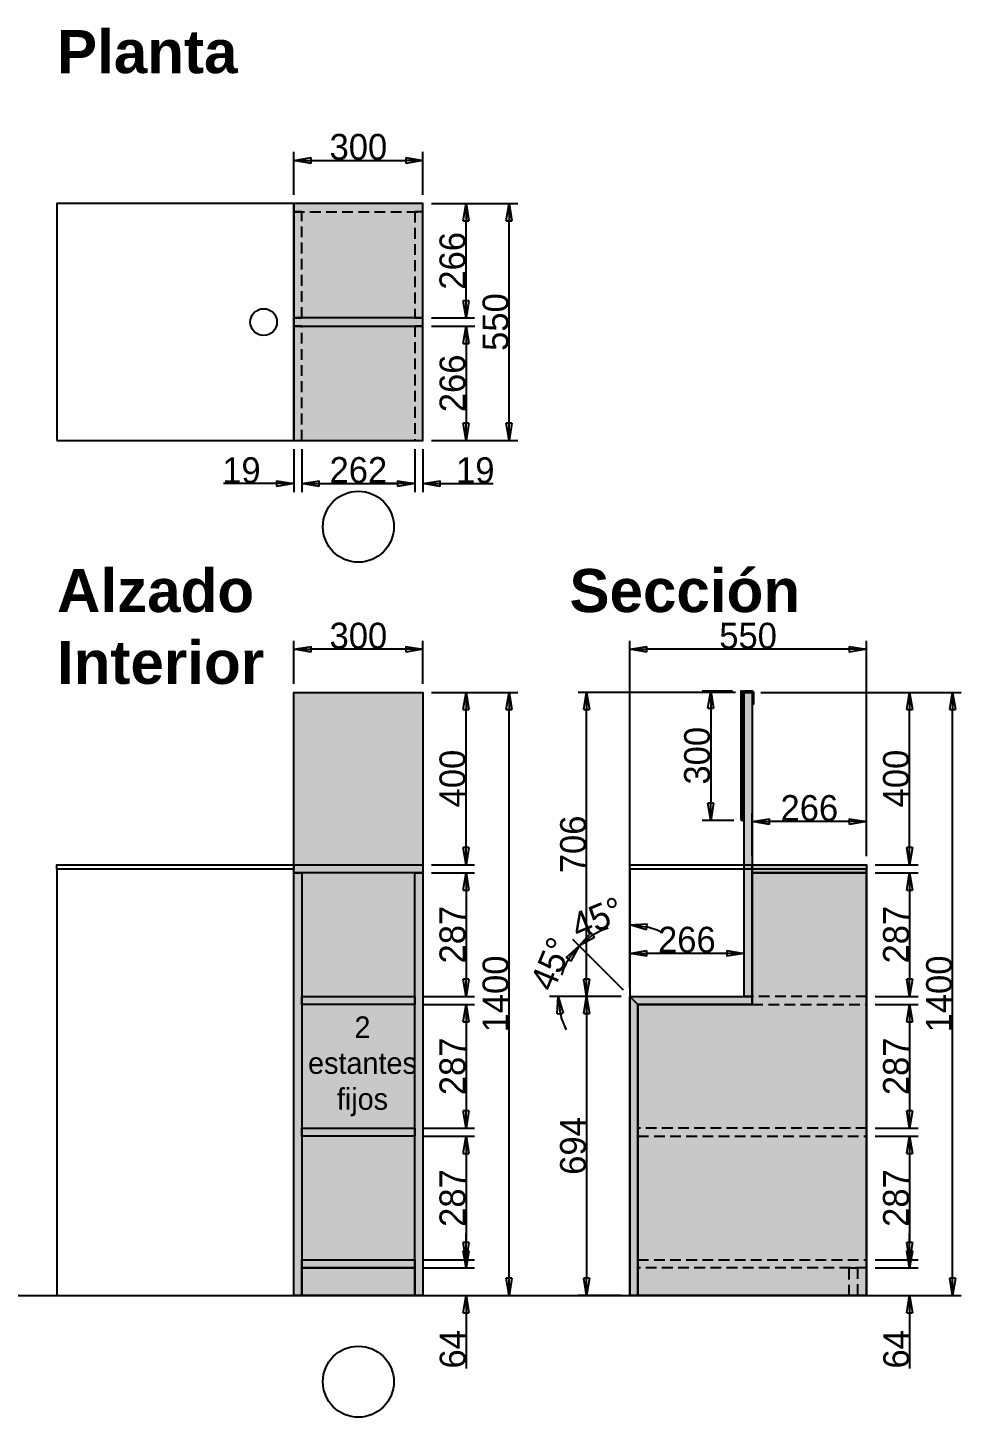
# Model space of a CAD drawing. Header units: millimetres. Extents: x -61063 to 17762, y -100319 to 2880.
# Drawn here: x -25782 to -23615, y -48714 to -45489 of the extents above; entities that cross this region are included whole.
import ezdxf

# ---------------------------------------------------------------- set-up
doc = ezdxf.new("R2010")
doc.units = ezdxf.units.MM
doc.header["$PDMODE"] = 35
doc.header["$PDSIZE"] = 5
doc.linetypes.add('Discontinua JB', pattern=[0.75, 0.5, -0.25])
doc.layers.add('1001 concep color Blau Fosc', color=7, linetype='Continuous', true_color=0x003e84)
for name, color, linetype in [('Cotas bloques dinámicos PM espacio', 10, 'Continuous'), ('Linea Capa Color 0000 JB', 7, 'Continuous'), ('Linea Capa Color 0140 Blau Vidre JB', 140, 'Continuous'), ('Linea Capa Color 0202 Lila Parets JB', 202, 'Continuous'), ('Linea Capa Color 0253 Gris Clar JB', 253, 'Continuous')]:
    doc.layers.add(name, color=color, linetype=linetype)
doc.styles.add('Helvetica Light', font='HelveticaNeueLTCom-Th.ttf')
doc.styles.add('Jordi Ava', font='Avant Garde MEdium BT.ttf')
doc.dimstyles.new('Jordi Ava 2015', dxfattribs={"dimtxt": 60, "dimasz": 40, "dimexe": 20, "dimexo": 20, "dimgap": 0.09, "dimtad": 1, "dimdec": 0, "dimzin": 0, "dimdsep": 46, "dimtxsty": 'Jordi Ava', "dimblk": 'CLOSED', "dimcen": 1.5, "dimclrd": 7, "dimclre": 7, "dimclrt": 256, "dimadec": 0, "dimazin": 0, "dimtfac": 0.05, "dimtdec": 0, "dimtofl": 0, "dimtmove": 0, "dimatfit": 3, "dimldrblk": 'CLOSED', "dimfxl": 90, "dimtolj": 1, "dimtzin": 0, "dimlwd": -1, "dimlwe": -1, "dimarcsym": 0})

# ---------------------------------------------------------------- blocks, each defined once
blk = doc.blocks.new('PM202401301600')
at = {"layer": 'Linea Capa Color 0202 Lila Parets JB', "ltscale": 10}
blk.add_line((700, 0), (4334.2, 0), dxfattribs=at)
at = {"layer": 'Linea Capa Color 0253 Gris Clar JB', "ltscale": 50}
for points in [[(2235.6, 1984.6), (2785.6, 1984.6), (2785.6, 2534.6), (2235.6, 2534.6)], [(2785.6, 990), (2235.6, 990), (2235.6, 1000), (2785.6, 1000)], [(4115.7, 990), (3565.7, 990), (3565.7, 1000), (4115.7, 1000)], [(2235.6, 0), (2785.6, 0), (2785.6, 990), (2235.6, 990)], [(3565.7, 0), (4115.7, 0), (4115.7, 990), (3565.7, 990)]]:
    blk.add_lwpolyline(points, close=True, dxfattribs=at)
blk.add_circle((2715.6, 2259.6), 31, dxfattribs=at)
at = {"layer": '1001 concep color Blau Fosc', "char_height": 100, "width": 597.569, "attachment_point": 1, "style": 'Helvetica Light'}
for s, insert in [('{\\fHelveticaNeueLT Com 35 Th|b1|i0|c0|p34;Planta}', (2235.6, 2937.3)), ('{\\fHelveticaNeueLT Com 35 Th|b1|i0|c0|p34;Alzado\\PInterior}', (2235.6, 1686.4)), ('{\\fHelveticaNeueLT Com 35 Th|b1|i0|c0|p34;Sección}', (3425.7, 1686.4))]:
    blk.add_mtext(s, dxfattribs=dict(at, insert=insert))
blk = doc.blocks.new('_Closed')
at = {"color": 0, "linetype": 'ByBlock', "lineweight": -2}
for p, q in [((-1, 0.167), (0, 0)), ((-1, 0.167), (-1, -0.167)), ((0, 0), (-1, -0.167)), ((0, 0), (-1, 0))]:
    blk.add_line(p, q, dxfattribs=at)
blk = doc.blocks.new('*D4098')
at = {"layer": 'Cotas bloques dinámicos PM espacio', "color": 7, "ltscale": 50, "transparency": 16777216}
for p, q in [((320, 1400), (420, 1400)), ((400, 1040), (400, 1360)), ((320, 1000), (420, 1000))]:
    blk.add_line(p, q, dxfattribs=at)
at = {"layer": 'Defpoints', "color": 0, "ltscale": 50, "transparency": 16777216}
for p in [(300, 1400), (400, 1400), (300, 1000)]:
    blk.add_point(p, dxfattribs=at)
at = {"layer": 'Cotas bloques dinámicos PM espacio', "color": 7, "ltscale": 50, "transparency": 16777216, "xscale": 40, "yscale": 40, "zscale": 40}
for p, rotation in [((400, 1400), 90), ((400, 1000), 270)]:
    blk.add_blockref('_Closed', p, dxfattribs=dict(at, rotation=rotation))
at = {"layer": 'Cotas bloques dinámicos PM espacio', "ltscale": 50, "transparency": 16777216, "insert": (368.8, 1200), "char_height": 60, "attachment_point": 5, "rotation": 90, "style": 'Jordi Ava'}
blk.add_mtext('\\A1;400', dxfattribs=at)
blk = doc.blocks.new('*D4097')
at = {"layer": 'Cotas bloques dinámicos PM espacio', "color": 7, "ltscale": 50, "transparency": 16777216}
for p, q in [((320, 981), (420, 981)), ((400, 941), (400, 734.3)), ((301, 694.3), (420, 694.3))]:
    blk.add_line(p, q, dxfattribs=at)
at = {"layer": 'Defpoints', "color": 0, "ltscale": 50, "transparency": 16777216}
for p in [(300, 981), (281, 694.3), (400, 694.3)]:
    blk.add_point(p, dxfattribs=at)
at = {"layer": 'Cotas bloques dinámicos PM espacio', "color": 7, "ltscale": 50, "transparency": 16777216, "xscale": 40, "yscale": 40, "zscale": 40}
for p, rotation in [((400, 981), 90), ((400, 694.3), 270)]:
    blk.add_blockref('_Closed', p, dxfattribs=dict(at, rotation=rotation))
at = {"layer": 'Cotas bloques dinámicos PM espacio', "ltscale": 50, "transparency": 16777216, "insert": (368.8, 837.7), "char_height": 60, "attachment_point": 5, "rotation": 90, "style": 'Jordi Ava'}
blk.add_mtext('\\A1;287', dxfattribs=at)
blk = doc.blocks.new('*D4096')
at = {"layer": 'Cotas bloques dinámicos PM espacio', "color": 7, "ltscale": 50, "transparency": 16777216}
for p, q in [((301, 675.3), (420, 675.3)), ((400, 635.3), (400, 428.7)), ((301, 388.7), (420, 388.7))]:
    blk.add_line(p, q, dxfattribs=at)
at = {"layer": 'Defpoints', "color": 0, "ltscale": 50, "transparency": 16777216}
for p in [(281, 675.3), (281, 388.7), (400, 388.7)]:
    blk.add_point(p, dxfattribs=at)
at = {"layer": 'Cotas bloques dinámicos PM espacio', "color": 7, "ltscale": 50, "transparency": 16777216, "xscale": 40, "yscale": 40, "zscale": 40}
for p, rotation in [((400, 675.3), 90), ((400, 388.7), 270)]:
    blk.add_blockref('_Closed', p, dxfattribs=dict(at, rotation=rotation))
at = {"layer": 'Cotas bloques dinámicos PM espacio', "ltscale": 50, "transparency": 16777216, "insert": (368.8, 532), "char_height": 60, "attachment_point": 5, "rotation": 90, "style": 'Jordi Ava'}
blk.add_mtext('\\A1;287', dxfattribs=at)
blk = doc.blocks.new('*D4157')
at = {"layer": 'Cotas bloques dinámicos PM espacio', "color": 7, "ltscale": 50, "transparency": 16777216}
for p, q in [((320, 1400), (520, 1400)), ((500, 40), (500, 1360)), ((301, 0), (520, 0))]:
    blk.add_line(p, q, dxfattribs=at)
at = {"layer": 'Defpoints', "color": 0, "ltscale": 50, "transparency": 16777216}
for p in [(300, 1400), (500, 1400), (281, 0)]:
    blk.add_point(p, dxfattribs=at)
at = {"layer": 'Cotas bloques dinámicos PM espacio', "color": 7, "ltscale": 50, "transparency": 16777216, "xscale": 40, "yscale": 40, "zscale": 40}
for p, rotation in [((500, 1400), 90), ((500, 0), 270)]:
    blk.add_blockref('_Closed', p, dxfattribs=dict(at, rotation=rotation))
at = {"layer": 'Cotas bloques dinámicos PM espacio', "ltscale": 50, "transparency": 16777216, "insert": (468.8, 700), "char_height": 60, "attachment_point": 5, "rotation": 90, "style": 'Jordi Ava'}
blk.add_mtext('\\A1;1400', dxfattribs=at)
blk = doc.blocks.new('*D4158')
at = {"layer": 'Cotas bloques dinámicos PM espacio', "color": 7, "ltscale": 50, "transparency": 16777216}
for p, q in [((0, 1420), (0, 1520)), ((300, 1420), (300, 1520)), ((260, 1500), (40, 1500))]:
    blk.add_line(p, q, dxfattribs=at)
at = {"layer": 'Defpoints', "color": 0, "ltscale": 50, "transparency": 16777216}
for p in [(0, 1500), (0, 1400), (300, 1400)]:
    blk.add_point(p, dxfattribs=at)
at = {"layer": 'Cotas bloques dinámicos PM espacio', "color": 7, "ltscale": 50, "transparency": 16777216, "xscale": 40, "yscale": 40, "zscale": 40, "rotation": 180}
blk.add_blockref('_Closed', (0, 1500), dxfattribs=at)
at = {"layer": 'Cotas bloques dinámicos PM espacio', "color": 7, "ltscale": 50, "transparency": 16777216, "xscale": 40, "yscale": 40, "zscale": 40}
blk.add_blockref('_Closed', (300, 1500), dxfattribs=at)
at = {"layer": 'Cotas bloques dinámicos PM espacio', "ltscale": 50, "transparency": 16777216, "insert": (150, 1531.3), "char_height": 60, "attachment_point": 5, "style": 'Jordi Ava'}
blk.add_mtext('\\A1;300', dxfattribs=at)
blk = doc.blocks.new('*D4095')
at = {"layer": 'Cotas bloques dinámicos PM espacio', "color": 7, "ltscale": 50, "transparency": 16777216}
for p, q in [((301, 369.7), (420, 369.7)), ((400, 329.7), (400, 123)), ((301, 83), (420, 83))]:
    blk.add_line(p, q, dxfattribs=at)
at = {"layer": 'Defpoints', "color": 0, "ltscale": 50, "transparency": 16777216}
for p in [(281, 369.7), (281, 83), (400, 83)]:
    blk.add_point(p, dxfattribs=at)
at = {"layer": 'Cotas bloques dinámicos PM espacio', "color": 7, "ltscale": 50, "transparency": 16777216, "xscale": 40, "yscale": 40, "zscale": 40}
for p, rotation in [((400, 369.7), 90), ((400, 83), 270)]:
    blk.add_blockref('_Closed', p, dxfattribs=dict(at, rotation=rotation))
at = {"layer": 'Cotas bloques dinámicos PM espacio', "ltscale": 50, "transparency": 16777216, "insert": (368.8, 226.3), "char_height": 60, "attachment_point": 5, "rotation": 90, "style": 'Jordi Ava'}
blk.add_mtext('\\A1;287', dxfattribs=at)
blk = doc.blocks.new('*D4094')
at = {"layer": 'Cotas bloques dinámicos PM espacio', "color": 7, "ltscale": 50, "transparency": 16777216}
for p, q in [((400, 104), (400, 144)), ((301, 64), (420, 64)), ((320, 0), (420, 0)), ((400, -40), (400, -169.6))]:
    blk.add_line(p, q, dxfattribs=at)
at = {"layer": 'Defpoints', "color": 0, "ltscale": 50, "transparency": 16777216}
for p in [(281, 64), (300, 0), (400, 0)]:
    blk.add_point(p, dxfattribs=at)
at = {"layer": 'Cotas bloques dinámicos PM espacio', "color": 7, "ltscale": 50, "transparency": 16777216, "xscale": 40, "yscale": 40, "zscale": 40}
for p, rotation in [((400, 64), 270), ((400, 0), 90)]:
    blk.add_blockref('_Closed', p, dxfattribs=dict(at, rotation=rotation))
at = {"layer": 'Cotas bloques dinámicos PM espacio', "ltscale": 50, "transparency": 16777216, "insert": (369.3, -124.8), "char_height": 60, "attachment_point": 5, "rotation": 90, "style": 'Jordi Ava'}
blk.add_mtext('\\A1;64', dxfattribs=at)
blk = doc.blocks.new('*D4107')
at = {"layer": 'Cotas bloques dinámicos PM espacio', "color": 7, "ltscale": 50, "transparency": 16777216}
for p, q in [((304.5, 1400), (670, 1400)), ((650, 1040), (650, 1360)), ((570, 1000), (670, 1000))]:
    blk.add_line(p, q, dxfattribs=at)
at = {"layer": 'Defpoints', "color": 0, "ltscale": 50, "transparency": 16777216}
for p in [(284.5, 1400), (650, 1400), (550, 1000)]:
    blk.add_point(p, dxfattribs=at)
at = {"layer": 'Cotas bloques dinámicos PM espacio', "color": 7, "ltscale": 50, "transparency": 16777216, "xscale": 40, "yscale": 40, "zscale": 40}
for p, rotation in [((650, 1400), 90), ((650, 1000), 270)]:
    blk.add_blockref('_Closed', p, dxfattribs=dict(at, rotation=rotation))
at = {"layer": 'Cotas bloques dinámicos PM espacio', "ltscale": 50, "transparency": 16777216, "insert": (618.8, 1200), "char_height": 60, "attachment_point": 5, "rotation": 90, "style": 'Jordi Ava'}
blk.add_mtext('\\A1;400', dxfattribs=at)
blk = doc.blocks.new('*D4108')
at = {"layer": 'Cotas bloques dinámicos PM espacio', "color": 7, "ltscale": 50, "transparency": 16777216}
for p, q in [((0, 714.3), (0, 1520)), ((550, 1020), (550, 1520)), ((510, 1500), (40, 1500))]:
    blk.add_line(p, q, dxfattribs=at)
at = {"layer": 'Defpoints', "color": 0, "ltscale": 50, "transparency": 16777216}
for p in [(0, 1500), (550, 1000), (0, 694.3)]:
    blk.add_point(p, dxfattribs=at)
at = {"layer": 'Cotas bloques dinámicos PM espacio', "color": 7, "ltscale": 50, "transparency": 16777216, "xscale": 40, "yscale": 40, "zscale": 40, "rotation": 180}
blk.add_blockref('_Closed', (0, 1500), dxfattribs=at)
at = {"layer": 'Cotas bloques dinámicos PM espacio', "color": 7, "ltscale": 50, "transparency": 16777216, "xscale": 40, "yscale": 40, "zscale": 40}
blk.add_blockref('_Closed', (550, 1500), dxfattribs=at)
at = {"layer": 'Cotas bloques dinámicos PM espacio', "ltscale": 50, "transparency": 16777216, "insert": (275, 1531.2), "char_height": 60, "attachment_point": 5, "style": 'Jordi Ava'}
blk.add_mtext('\\A1;550', dxfattribs=at)
blk = doc.blocks.new('*D4109')
at = {"layer": 'Cotas bloques dinámicos PM espacio', "color": 7, "ltscale": 50, "transparency": 16777216}
for p, q in [((284.5, 1020), (284.5, 1120)), ((510, 1100), (324.5, 1100)), ((550, 1020), (550, 1120))]:
    blk.add_line(p, q, dxfattribs=at)
at = {"layer": 'Defpoints', "color": 0, "ltscale": 50, "transparency": 16777216}
for p in [(284.5, 1100), (284.5, 1000), (550, 1000)]:
    blk.add_point(p, dxfattribs=at)
at = {"layer": 'Cotas bloques dinámicos PM espacio', "color": 7, "ltscale": 50, "transparency": 16777216, "xscale": 40, "yscale": 40, "zscale": 40, "rotation": 180}
blk.add_blockref('_Closed', (284.5, 1100), dxfattribs=at)
at = {"layer": 'Cotas bloques dinámicos PM espacio', "color": 7, "ltscale": 50, "transparency": 16777216, "xscale": 40, "yscale": 40, "zscale": 40}
blk.add_blockref('_Closed', (550, 1100), dxfattribs=at)
at = {"layer": 'Cotas bloques dinámicos PM espacio', "ltscale": 50, "transparency": 16777216, "insert": (417.2, 1131.2), "char_height": 60, "attachment_point": 5, "style": 'Jordi Ava'}
blk.add_mtext('\\A1;266', dxfattribs=at)
blk = doc.blocks.new('*D4110')
at = {"layer": 'Cotas bloques dinámicos PM espacio', "color": 7, "ltscale": 50, "transparency": 16777216}
for p, q in [((570, 675.3), (670, 675.3)), ((650, 635.3), (650, 428.7)), ((570, 388.7), (670, 388.7))]:
    blk.add_line(p, q, dxfattribs=at)
at = {"layer": 'Defpoints', "color": 0, "ltscale": 50, "transparency": 16777216}
for p in [(550, 675.3), (550, 388.7), (650, 388.7)]:
    blk.add_point(p, dxfattribs=at)
at = {"layer": 'Cotas bloques dinámicos PM espacio', "color": 7, "ltscale": 50, "transparency": 16777216, "xscale": 40, "yscale": 40, "zscale": 40}
for p, rotation in [((650, 675.3), 90), ((650, 388.7), 270)]:
    blk.add_blockref('_Closed', p, dxfattribs=dict(at, rotation=rotation))
at = {"layer": 'Cotas bloques dinámicos PM espacio', "ltscale": 50, "transparency": 16777216, "insert": (618.8, 532), "char_height": 60, "attachment_point": 5, "rotation": 90, "style": 'Jordi Ava'}
blk.add_mtext('\\A1;287', dxfattribs=at)
blk = doc.blocks.new('*D4111')
at = {"layer": 'Cotas bloques dinámicos PM espacio', "color": 7, "ltscale": 50, "transparency": 16777216}
for p, q in [((570, 981), (670, 981)), ((650, 941), (650, 734.3)), ((570, 694.3), (670, 694.3))]:
    blk.add_line(p, q, dxfattribs=at)
at = {"layer": 'Defpoints', "color": 0, "ltscale": 50, "transparency": 16777216}
for p in [(550, 981), (550, 694.3), (650, 694.3)]:
    blk.add_point(p, dxfattribs=at)
at = {"layer": 'Cotas bloques dinámicos PM espacio', "color": 7, "ltscale": 50, "transparency": 16777216, "xscale": 40, "yscale": 40, "zscale": 40}
for p, rotation in [((650, 981), 90), ((650, 694.3), 270)]:
    blk.add_blockref('_Closed', p, dxfattribs=dict(at, rotation=rotation))
at = {"layer": 'Cotas bloques dinámicos PM espacio', "ltscale": 50, "transparency": 16777216, "insert": (618.8, 837.7), "char_height": 60, "attachment_point": 5, "rotation": 90, "style": 'Jordi Ava'}
blk.add_mtext('\\A1;287', dxfattribs=at)
blk = doc.blocks.new('*D4112')
at = {"layer": 'Cotas bloques dinámicos PM espacio', "color": 7, "ltscale": 50, "transparency": 16777216}
for p, q in [((304.5, 1400), (770, 1400)), ((750, 40), (750, 1360)), ((551, 0), (770, 0))]:
    blk.add_line(p, q, dxfattribs=at)
at = {"layer": 'Defpoints', "color": 0, "ltscale": 50, "transparency": 16777216}
for p in [(284.5, 1400), (750, 1400), (531, 0)]:
    blk.add_point(p, dxfattribs=at)
at = {"layer": 'Cotas bloques dinámicos PM espacio', "color": 7, "ltscale": 50, "transparency": 16777216, "xscale": 40, "yscale": 40, "zscale": 40}
for p, rotation in [((750, 1400), 90), ((750, 0), 270)]:
    blk.add_blockref('_Closed', p, dxfattribs=dict(at, rotation=rotation))
at = {"layer": 'Cotas bloques dinámicos PM espacio', "ltscale": 50, "transparency": 16777216, "insert": (718.8, 700), "char_height": 60, "attachment_point": 5, "rotation": 90, "style": 'Jordi Ava'}
blk.add_mtext('\\A1;1400', dxfattribs=at)
blk = doc.blocks.new('*D4113')
at = {"layer": 'Cotas bloques dinámicos PM espacio', "color": 7, "ltscale": 50, "transparency": 16777216}
for p, q in [((570, 369.7), (670, 369.7)), ((650, 329.7), (650, 123)), ((570, 83), (670, 83))]:
    blk.add_line(p, q, dxfattribs=at)
at = {"layer": 'Defpoints', "color": 0, "ltscale": 50, "transparency": 16777216}
for p in [(550, 369.7), (550, 83), (650, 83)]:
    blk.add_point(p, dxfattribs=at)
at = {"layer": 'Cotas bloques dinámicos PM espacio', "color": 7, "ltscale": 50, "transparency": 16777216, "xscale": 40, "yscale": 40, "zscale": 40}
for p, rotation in [((650, 369.7), 90), ((650, 83), 270)]:
    blk.add_blockref('_Closed', p, dxfattribs=dict(at, rotation=rotation))
at = {"layer": 'Cotas bloques dinámicos PM espacio', "ltscale": 50, "transparency": 16777216, "insert": (618.8, 226.3), "char_height": 60, "attachment_point": 5, "rotation": 90, "style": 'Jordi Ava'}
blk.add_mtext('\\A1;287', dxfattribs=at)
blk = doc.blocks.new('*D4114')
at = {"layer": 'Cotas bloques dinámicos PM espacio', "color": 7, "ltscale": 50, "transparency": 16777216}
for p, q in [((650, 104), (650, 144)), ((570, 64), (670, 64)), ((550, 0), (670, 0)), ((650, -40), (650, -169.6))]:
    blk.add_line(p, q, dxfattribs=at)
at = {"layer": 'Defpoints', "color": 0, "ltscale": 50, "transparency": 16777216}
for p in [(550, 64), (530, 0), (650, 0)]:
    blk.add_point(p, dxfattribs=at)
at = {"layer": 'Cotas bloques dinámicos PM espacio', "color": 7, "ltscale": 50, "transparency": 16777216, "xscale": 40, "yscale": 40, "zscale": 40}
for p, rotation in [((650, 64), 270), ((650, 0), 90)]:
    blk.add_blockref('_Closed', p, dxfattribs=dict(at, rotation=rotation))
at = {"layer": 'Cotas bloques dinámicos PM espacio', "ltscale": 50, "transparency": 16777216, "insert": (619.3, -124.8), "char_height": 60, "attachment_point": 5, "rotation": 90, "style": 'Jordi Ava'}
blk.add_mtext('\\A1;64', dxfattribs=at)
blk = doc.blocks.new('*D4115')
at = {"layer": 'Cotas bloques dinámicos PM espacio', "color": 7, "ltscale": 50, "transparency": 16777216}
for p, q in [((-20, 694.3), (-120, 694.3)), ((-100, 654.3), (-100, 40)), ((-20, 0), (-120, 0))]:
    blk.add_line(p, q, dxfattribs=at)
at = {"layer": 'Defpoints', "color": 0, "ltscale": 50, "transparency": 16777216}
for p in [(0, 694.3), (0, 0), (-100, 0)]:
    blk.add_point(p, dxfattribs=at)
at = {"layer": 'Cotas bloques dinámicos PM espacio', "color": 7, "ltscale": 50, "transparency": 16777216, "xscale": 40, "yscale": 40, "zscale": 40}
for p, rotation in [((-100, 694.3), 90), ((-100, 0), 270)]:
    blk.add_blockref('_Closed', p, dxfattribs=dict(at, rotation=rotation))
at = {"layer": 'Cotas bloques dinámicos PM espacio', "ltscale": 50, "transparency": 16777216, "insert": (-131.3, 347.2), "char_height": 60, "attachment_point": 5, "rotation": 90, "style": 'Jordi Ava'}
blk.add_mtext('\\A1;694', dxfattribs=at)
blk = doc.blocks.new('*D4106')
at = {"layer": 'Cotas bloques dinámicos PM espacio', "color": 7, "ltscale": 50, "transparency": 16777216}
for p, q in [((245.5, 1400), (-120, 1400)), ((-100, 734.3), (-100, 1360)), ((-20, 694.3), (-120, 694.3))]:
    blk.add_line(p, q, dxfattribs=at)
at = {"layer": 'Defpoints', "color": 0, "ltscale": 50, "transparency": 16777216}
for p in [(-100, 1400), (265.5, 1400), (0, 694.3)]:
    blk.add_point(p, dxfattribs=at)
at = {"layer": 'Cotas bloques dinámicos PM espacio', "color": 7, "ltscale": 50, "transparency": 16777216, "xscale": 40, "yscale": 40, "zscale": 40}
for p, rotation in [((-100, 1400), 90), ((-100, 694.3), 270)]:
    blk.add_blockref('_Closed', p, dxfattribs=dict(at, rotation=rotation))
at = {"layer": 'Cotas bloques dinámicos PM espacio', "ltscale": 50, "transparency": 16777216, "insert": (-131.2, 1047.2), "char_height": 60, "attachment_point": 5, "rotation": 90, "style": 'Jordi Ava'}
blk.add_mtext('\\A1;706', dxfattribs=at)
blk = doc.blocks.new('*D4116')
at = {"layer": 'Cotas bloques dinámicos PM espacio', "color": 7, "ltscale": 50, "transparency": 16777216}
for p, q in [((0, 714.3), (0, 814.3)), ((265.5, 714.3), (265.5, 814.3)), ((225.5, 794.3), (40, 794.3))]:
    blk.add_line(p, q, dxfattribs=at)
at = {"layer": 'Defpoints', "color": 0, "ltscale": 50, "transparency": 16777216}
for p in [(0, 794.3), (0, 694.3), (265.5, 694.3)]:
    blk.add_point(p, dxfattribs=at)
at = {"layer": 'Cotas bloques dinámicos PM espacio', "color": 7, "ltscale": 50, "transparency": 16777216, "xscale": 40, "yscale": 40, "zscale": 40, "rotation": 180}
blk.add_blockref('_Closed', (0, 794.3), dxfattribs=at)
at = {"layer": 'Cotas bloques dinámicos PM espacio', "color": 7, "ltscale": 50, "transparency": 16777216, "xscale": 40, "yscale": 40, "zscale": 40}
blk.add_blockref('_Closed', (265.5, 794.3), dxfattribs=at)
at = {"layer": 'Cotas bloques dinámicos PM espacio', "ltscale": 50, "transparency": 16777216, "insert": (132.8, 825.6), "char_height": 60, "attachment_point": 5, "style": 'Jordi Ava'}
blk.add_mtext('\\A1;266', dxfattribs=at)
blk = doc.blocks.new('*D4117')
at = {"layer": 'Cotas bloques dinámicos PM espacio', "color": 7, "ltscale": 50, "transparency": 16777216}
for p, q in [((-14.1, 708.5), (-131.8, 826.1)), ((-20, 694.3), (-186.3, 694.3))]:
    blk.add_line(p, q, dxfattribs=at)
for start, end in [(107.3764, 121.1882), (193.8118, 207.6236)]:
    blk.add_arc((0, 694.3), 166.3, start, end, dxfattribs=at)
at = {"layer": 'Defpoints', "color": 0, "ltscale": 50, "transparency": 16777216}
for p in [(-144.1, 777.5), (0, 694.3), (0, 694.3), (300, 694.3), (19, 675.3)]:
    blk.add_point(p, dxfattribs=at)
at = {"layer": 'Cotas bloques dinámicos PM espacio', "color": 7, "ltscale": 50, "transparency": 16777216, "xscale": 40, "yscale": 40, "zscale": 40}
for p, rotation in [((-117.6, 812), 218.0940979007206), ((-166.3, 694.3), 96.90590209927944)]:
    blk.add_blockref('_Closed', p, dxfattribs=dict(at, rotation=rotation))
at = {"layer": 'Cotas bloques dinámicos PM espacio', "ltscale": 50, "transparency": 16777216, "insert": (-182, 769.7), "char_height": 60, "attachment_point": 5, "rotation": 67.5, "style": 'Jordi Ava'}
blk.add_mtext('\\A1;45°', dxfattribs=at)
blk = doc.blocks.new('*D4118')
at = {"layer": 'Cotas bloques dinámicos PM espacio', "color": 7, "ltscale": 50, "transparency": 16777216}
for p, q in [((0, 714.3), (0, 880.7)), ((-14.1, 708.5), (-131.8, 826.1))]:
    blk.add_line(p, q, dxfattribs=at)
for start, end in [(62.3764, 76.1882), (148.8118, 162.6236)]:
    blk.add_arc((0, 694.3), 166.3, start, end, dxfattribs=at)
at = {"layer": 'Defpoints', "color": 0, "ltscale": 50, "transparency": 16777216}
for p in [(-43.1, 855), (0, 694.3), (0, 694.3), (19, 675.3), (0, 394.3)]:
    blk.add_point(p, dxfattribs=at)
at = {"layer": 'Cotas bloques dinámicos PM espacio', "color": 7, "ltscale": 50, "transparency": 16777216, "xscale": 40, "yscale": 40, "zscale": 40}
for p, rotation in [((0, 860.7), 173.0940979007201), ((-117.6, 812), 51.90590209927996)]:
    blk.add_blockref('_Closed', p, dxfattribs=dict(at, rotation=rotation))
at = {"layer": 'Cotas bloques dinámicos PM espacio', "ltscale": 50, "transparency": 16777216, "insert": (-75.4, 876.4), "char_height": 60, "attachment_point": 5, "rotation": 22.5, "style": 'Jordi Ava'}
blk.add_mtext('\\A1;45°', dxfattribs=at)
blk = doc.blocks.new('*D4119')
at = {"layer": 'Cotas bloques dinámicos PM espacio', "color": 7, "ltscale": 50, "transparency": 16777216}
for p, q in [((238.5, 1403.1), (168.1, 1403.1)), ((188.1, 1363.1), (188.1, 1142.8)), ((241.8, 1102.8), (168.1, 1102.8))]:
    blk.add_line(p, q, dxfattribs=at)
at = {"layer": 'Defpoints', "color": 0, "ltscale": 50, "transparency": 16777216}
for p in [(258.5, 1403.1), (188.1, 1102.8), (261.8, 1102.8)]:
    blk.add_point(p, dxfattribs=at)
at = {"layer": 'Cotas bloques dinámicos PM espacio', "color": 7, "ltscale": 50, "transparency": 16777216, "xscale": 40, "yscale": 40, "zscale": 40}
for p, rotation in [((188.1, 1403.1), 90), ((188.1, 1102.8), 270)]:
    blk.add_blockref('_Closed', p, dxfattribs=dict(at, rotation=rotation))
at = {"layer": 'Cotas bloques dinámicos PM espacio', "ltscale": 50, "transparency": 16777216, "insert": (156.8, 1253), "char_height": 60, "attachment_point": 5, "rotation": 90, "style": 'Jordi Ava'}
blk.add_mtext('\\A1;300', dxfattribs=at)
blk = doc.blocks.new('*D4102')
at = {"layer": 'Cotas bloques dinámicos PM espacio', "color": 7, "ltscale": 50, "transparency": 16777216}
for p, q in [((320, 0), (520, 0)), ((500, -510), (500, -40)), ((320, -550), (520, -550))]:
    blk.add_line(p, q, dxfattribs=at)
at = {"layer": 'Defpoints', "color": 0, "ltscale": 50, "transparency": 16777216}
for p in [(300, 0), (500, 0), (300, -550)]:
    blk.add_point(p, dxfattribs=at)
at = {"layer": 'Cotas bloques dinámicos PM espacio', "color": 7, "ltscale": 50, "transparency": 16777216, "xscale": 40, "yscale": 40, "zscale": 40}
for p, rotation in [((500, 0), 90), ((500, -550), 270)]:
    blk.add_blockref('_Closed', p, dxfattribs=dict(at, rotation=rotation))
at = {"layer": 'Cotas bloques dinámicos PM espacio', "ltscale": 50, "transparency": 16777216, "insert": (468.8, -275), "char_height": 60, "attachment_point": 5, "rotation": 90, "style": 'Jordi Ava'}
blk.add_mtext('\\A1;550', dxfattribs=at)
blk = doc.blocks.new('*D4101')
at = {"layer": 'Cotas bloques dinámicos PM espacio', "color": 7, "ltscale": 50, "transparency": 16777216}
for p, q in [((320, 0), (420, 0)), ((400, -225.5), (400, -40)), ((320, -265.5), (420, -265.5))]:
    blk.add_line(p, q, dxfattribs=at)
at = {"layer": 'Defpoints', "color": 0, "ltscale": 50, "transparency": 16777216}
for p in [(300, 0), (400, 0), (300, -265.5)]:
    blk.add_point(p, dxfattribs=at)
at = {"layer": 'Cotas bloques dinámicos PM espacio', "color": 7, "ltscale": 50, "transparency": 16777216, "xscale": 40, "yscale": 40, "zscale": 40}
for p, rotation in [((400, 0), 90), ((400, -265.5), 270)]:
    blk.add_blockref('_Closed', p, dxfattribs=dict(at, rotation=rotation))
at = {"layer": 'Cotas bloques dinámicos PM espacio', "ltscale": 50, "transparency": 16777216, "insert": (368.8, -132.8), "char_height": 60, "attachment_point": 5, "rotation": 90, "style": 'Jordi Ava'}
blk.add_mtext('\\A1;266', dxfattribs=at)
blk = doc.blocks.new('*D4100')
at = {"layer": 'Cotas bloques dinámicos PM espacio', "color": 7, "ltscale": 50, "transparency": 16777216}
for p, q in [((320, -284.5), (420.2, -284.5)), ((400.2, -324.5), (400.2, -510)), ((320, -550), (420.2, -550))]:
    blk.add_line(p, q, dxfattribs=at)
at = {"layer": 'Defpoints', "color": 0, "ltscale": 50, "transparency": 16777216}
for p in [(300, -284.5), (300, -550), (400.2, -550)]:
    blk.add_point(p, dxfattribs=at)
at = {"layer": 'Cotas bloques dinámicos PM espacio', "color": 7, "ltscale": 50, "transparency": 16777216, "xscale": 40, "yscale": 40, "zscale": 40}
for p, rotation in [((400.2, -284.5), 90), ((400.2, -550), 270)]:
    blk.add_blockref('_Closed', p, dxfattribs=dict(at, rotation=rotation))
at = {"layer": 'Cotas bloques dinámicos PM espacio', "ltscale": 50, "transparency": 16777216, "insert": (369, -417.3), "char_height": 60, "attachment_point": 5, "rotation": 90, "style": 'Jordi Ava'}
blk.add_mtext('\\A1;266', dxfattribs=at)
blk = doc.blocks.new('*D4104')
at = {"layer": 'Cotas bloques dinámicos PM espacio', "color": 7, "ltscale": 50, "transparency": 16777216}
for p, q in [((0, -570), (0, -670)), ((19, -570), (19, -670)), ((-40, -650), (-163.3, -650)), ((59, -650), (99, -650))]:
    blk.add_line(p, q, dxfattribs=at)
at = {"layer": 'Defpoints', "color": 0, "ltscale": 50, "transparency": 16777216}
for p in [(0, -550), (19, -550), (0, -650)]:
    blk.add_point(p, dxfattribs=at)
at = {"layer": 'Cotas bloques dinámicos PM espacio', "color": 7, "ltscale": 50, "transparency": 16777216, "xscale": 40, "yscale": 40, "zscale": 40}
blk.add_blockref('_Closed', (0, -650), dxfattribs=at)
at = {"layer": 'Cotas bloques dinámicos PM espacio', "color": 7, "ltscale": 50, "transparency": 16777216, "xscale": 40, "yscale": 40, "zscale": 40, "rotation": 180}
blk.add_blockref('_Closed', (19, -650), dxfattribs=at)
at = {"layer": 'Cotas bloques dinámicos PM espacio', "ltscale": 50, "transparency": 16777216, "insert": (-121.6, -619.3), "char_height": 60, "attachment_point": 5, "style": 'Jordi Ava'}
blk.add_mtext('\\A1;19', dxfattribs=at)
blk = doc.blocks.new('*D4103')
at = {"layer": 'Cotas bloques dinámicos PM espacio', "color": 7, "ltscale": 50, "transparency": 16777216}
for p, q in [((19, -570), (19, -670)), ((281, -570), (281, -670)), ((59, -650), (241, -650))]:
    blk.add_line(p, q, dxfattribs=at)
at = {"layer": 'Defpoints', "color": 0, "ltscale": 50, "transparency": 16777216}
for p in [(19, -550), (281, -550), (281, -650)]:
    blk.add_point(p, dxfattribs=at)
at = {"layer": 'Cotas bloques dinámicos PM espacio', "color": 7, "ltscale": 50, "transparency": 16777216, "xscale": 40, "yscale": 40, "zscale": 40, "rotation": 180}
blk.add_blockref('_Closed', (19, -650), dxfattribs=at)
at = {"layer": 'Cotas bloques dinámicos PM espacio', "color": 7, "ltscale": 50, "transparency": 16777216, "xscale": 40, "yscale": 40, "zscale": 40}
blk.add_blockref('_Closed', (281, -650), dxfattribs=at)
at = {"layer": 'Cotas bloques dinámicos PM espacio', "ltscale": 50, "transparency": 16777216, "insert": (150, -618.8), "char_height": 60, "attachment_point": 5, "style": 'Jordi Ava'}
blk.add_mtext('\\A1;262', dxfattribs=at)
blk = doc.blocks.new('*D4099')
at = {"layer": 'Cotas bloques dinámicos PM espacio', "color": 7, "ltscale": 50, "transparency": 16777216}
for p, q in [((281, -570), (281, -670)), ((300, -570), (300, -670)), ((241, -650), (201, -650)), ((340, -650), (463.3, -650))]:
    blk.add_line(p, q, dxfattribs=at)
at = {"layer": 'Defpoints', "color": 0, "ltscale": 50, "transparency": 16777216}
for p in [(281, -550), (300, -550), (300, -650)]:
    blk.add_point(p, dxfattribs=at)
at = {"layer": 'Cotas bloques dinámicos PM espacio', "color": 7, "ltscale": 50, "transparency": 16777216, "xscale": 40, "yscale": 40, "zscale": 40}
blk.add_blockref('_Closed', (281, -650), dxfattribs=at)
at = {"layer": 'Cotas bloques dinámicos PM espacio', "color": 7, "ltscale": 50, "transparency": 16777216, "xscale": 40, "yscale": 40, "zscale": 40, "rotation": 180}
blk.add_blockref('_Closed', (300, -650), dxfattribs=at)
at = {"layer": 'Cotas bloques dinámicos PM espacio', "ltscale": 50, "transparency": 16777216, "insert": (421.6, -619.3), "char_height": 60, "attachment_point": 5, "style": 'Jordi Ava'}
blk.add_mtext('\\A1;19', dxfattribs=at)
blk = doc.blocks.new('*D4105')
at = {"layer": 'Cotas bloques dinámicos PM espacio', "color": 7, "ltscale": 50, "transparency": 16777216}
for p, q in [((0, 20), (0, 120)), ((40, 100), (260, 100)), ((300, 20), (300, 120))]:
    blk.add_line(p, q, dxfattribs=at)
at = {"layer": 'Defpoints', "color": 0, "ltscale": 50, "transparency": 16777216}
for p in [(300, 100), (0, 0), (300, 0)]:
    blk.add_point(p, dxfattribs=at)
at = {"layer": 'Cotas bloques dinámicos PM espacio', "color": 7, "ltscale": 50, "transparency": 16777216, "xscale": 40, "yscale": 40, "zscale": 40, "rotation": 180}
blk.add_blockref('_Closed', (0, 100), dxfattribs=at)
at = {"layer": 'Cotas bloques dinámicos PM espacio', "color": 7, "ltscale": 50, "transparency": 16777216, "xscale": 40, "yscale": 40, "zscale": 40}
blk.add_blockref('_Closed', (300, 100), dxfattribs=at)
at = {"layer": 'Cotas bloques dinámicos PM espacio', "ltscale": 50, "transparency": 16777216, "insert": (150, 131.3), "char_height": 60, "attachment_point": 5, "style": 'Jordi Ava'}
blk.add_mtext('\\A1;300', dxfattribs=at)
blk = doc.blocks.new('PM202401301618')
at = {"layer": 'Linea Capa Color 0000 JB', "ltscale": 50}
h = blk.add_hatch(color=254, dxfattribs=at)
h.dxf.hatch_style = 1
h.paths.add_polyline_path([(300, 0), (0, 0), (0, 1400), (300, 1400)])
at = {"layer": 'Cotas bloques dinámicos PM espacio', "ltscale": 10}
blk.add_circle((150, -200), 82.4, dxfattribs=at)
at = {"layer": 'Linea Capa Color 0000 JB', "ltscale": 50}
for points in [[(300, 0), (0, 0), (0, 1400), (300, 1400)], [(300, 981), (0, 981), (0, 1000), (300, 1000)], [(19, 981), (19, 0), (0, 0), (0, 981)], [(300, 981), (300, 0), (281, 0), (281, 981)], [(281, 675.3), (19, 675.3), (19, 694.3), (281, 694.3)], [(281, 369.7), (19, 369.7), (19, 388.7), (281, 388.7)], [(281, 64), (19, 64), (19, 83), (281, 83)], [(281, 0), (19, 0), (19, 64), (281, 64)]]:
    blk.add_lwpolyline(points, close=True, dxfattribs=at)
at = {"layer": '1001 concep color Blau Fosc', "insert": (159.5, 532), "char_height": 50, "width": 281, "attachment_point": 5, "style": 'Jordi Ava'}
blk.add_mtext('{\\fAgency FB|b0|i0|c0|p34;2 estantes fijos}', dxfattribs=at)
at = {"layer": 'Cotas bloques dinámicos PM espacio', "ltscale": 50}
dim = blk.add_linear_dim(base=(0, 1500), p1=(300, 1400), p2=(0, 1400), dimstyle='Jordi Ava 2015', dxfattribs=at)
dim.commit()
dim.dimension.update_dxf_attribs({"geometry": '*D4158', "text_midpoint": (150, 1531.3)})
for base, p1, p2, picture, middle in [((500, 1400), (281, 0), (300, 1400), '*D4157', (468.8, 700)), ((400, 1400), (300, 1000), (300, 1400), '*D4098', (368.8, 1200)), ((400, 694.3), (300, 981), (281, 694.3), '*D4097', (368.8, 837.7)), ((400, 388.7), (281, 675.3), (281, 388.7), '*D4096', (368.8, 532)), ((400, 83), (281, 369.7), (281, 83), '*D4095', (368.8, 226.3)), ((400, 0), (281, 64), (300, 0), '*D4094', (369.3, -124.8))]:
    dim = blk.add_linear_dim(base=base, p1=p1, p2=p2, angle=90, dimstyle='Jordi Ava 2015', dxfattribs=at)
    dim.commit()
    dim.dimension.update_dxf_attribs({"geometry": picture, "text_midpoint": middle})
blk = doc.blocks.new('PM202401301619')
at = {"layer": 'Linea Capa Color 0000 JB', "ltscale": 50}
h = blk.add_hatch(color=8, dxfattribs=at)
h.dxf.hatch_style = 1
h.paths.add_polyline_path([(284.5, 1400), (284.5, 694.3), (265.5, 694.3), (265.5, 1400)])
h.paths.add_polyline_path([(550, 981), (284.5, 981), (284.5, 1000), (550, 1000)])
h.paths.add_polyline_path([(19, 675.3), (19, 0), (0, 0), (0, 694.3)])
h.paths.add_polyline_path([(284.5, 675.3), (19, 675.3), (0, 694.3), (284.5, 694.3)])
h = blk.add_hatch(color=254, dxfattribs=at)
h.dxf.hatch_style = 1
h.paths.add_polyline_path([(550, 0), (19, 0), (19, 675.3), (284.5, 675.3), (284.5, 981), (550, 981)])
for points in [[(284.5, 1400), (284.5, 694.3), (265.5, 694.3), (265.5, 1400)], [(550, 981), (284.5, 981), (284.5, 1000), (550, 1000)], [(284.5, 675.3), (19, 675.3), (0, 694.3), (284.5, 694.3)], [(19, 675.3), (19, 0), (0, 0), (0, 694.3)]]:
    blk.add_lwpolyline(points, close=True, dxfattribs=at)
blk.add_lwpolyline([(550, 0), (550, 0), (19, 0), (19, 675.3), (284.5, 675.3), (284.5, 981), (284.5, 981), (284.5, 981), (550, 981), (550, 0), (550, 0), (550, 0)], dxfattribs=at)
at = {"layer": 'Linea Capa Color 0000 JB', "linetype": 'Discontinua JB', "ltscale": 50}
for points in [[(284.5, 675.3), (550, 675.3), (550, 694.3), (284.5, 694.3)], [(19, 369.7), (550, 369.7), (550, 388.7), (19, 388.7)], [(550, 64), (19, 64), (19, 83), (550, 83)], [(529, 0), (510, 0), (510, 64), (529, 64)]]:
    blk.add_lwpolyline(points, close=True, dxfattribs=at)
at = {"layer": 'Linea Capa Color 0140 Blau Vidre JB', "ltscale": 50}
blk.add_lwpolyline([(261.5, 1403.1), (258.5, 1403.1), (258.5, 1106.1, 1), (265, 1106.1), (265, 1400.1), (285, 1400.1), (285, 1373.1), (288, 1373.1), (288, 1400.1, 0.414214), (285, 1403.1), (265, 1403.1, 0.414214), (262, 1400.1), (262, 1106.1, -1), (261.5, 1106.1)], format="xyb", close=True, dxfattribs=at)
at = {"layer": 'Cotas bloques dinámicos PM espacio', "ltscale": 50}
for base, p1, p2, picture, middle in [((0, 1500), (550, 1000), (0, 694.3), '*D4108', (275, 1531.2)), ((284.5, 1100), (550, 1000), (284.5, 1000), '*D4109', (417.25, 1131.2438462)), ((0, 794.3333333), (265.5, 694.3333333), (0, 694.3333333), '*D4116', (132.75, 825.5771795))]:
    dim = blk.add_linear_dim(base=base, p1=p1, p2=p2, dimstyle='Jordi Ava 2015', dxfattribs=at)
    dim.commit()
    dim.dimension.update_dxf_attribs({"geometry": picture, "text_midpoint": middle})
for base, p1, p2, picture, middle in [((-100, 1400), (0, 694.3), (265.5, 1400), '*D4106', (-131.2, 1047.2)), ((188.1, 1102.8), (258.5, 1403.1), (261.8, 1102.8), '*D4119', (156.8, 1253)), ((650, 1400), (550, 1000), (284.5, 1400), '*D4107', (618.8, 1200)), ((750, 1400), (531, 0), (284.5, 1400), '*D4112', (718.8, 700)), ((650, 694.3), (550, 981), (550, 694.3), '*D4111', (618.8, 837.7)), ((-100, 0), (0, 694.3), (0, 0), '*D4115', (-131.3, 347.2)), ((650, 388.7), (550, 675.3), (550, 388.7), '*D4110', (618.8, 532)), ((650, 83), (550, 369.7), (550, 83), '*D4113', (618.8, 226.3)), ((650, 0), (550, 64), (530, 0), '*D4114', (619.3, -124.8))]:
    dim = blk.add_linear_dim(base=base, p1=p1, p2=p2, angle=90, dimstyle='Jordi Ava 2015', dxfattribs=at)
    dim.commit()
    dim.dimension.update_dxf_attribs({"geometry": picture, "text_midpoint": middle})
for base, line1, picture, middle in [((-43.1, 855), ((0, 394.3), (0, 694.3)), '*D4118', (-75.4, 876.4)), ((-144.1, 777.5), ((300, 694.3), (0, 694.3)), '*D4117', (-182, 769.7))]:
    dim = blk.add_angular_dim_2l(base=base, line1=line1, line2=((0, 694.3), (19, 675.3)), dimstyle='Jordi Ava 2015', dxfattribs=at)
    dim.commit()
    dim.dimension.update_dxf_attribs({"geometry": picture, "text_midpoint": middle})
blk = doc.blocks.new('PM202401301620')
at = {"layer": 'Linea Capa Color 0000 JB', "ltscale": 50}
h = blk.add_hatch(color=254, dxfattribs=at)
h.dxf.hatch_style = 1
h.paths.add_polyline_path([(0, -550), (300, -550), (300, 0), (0, 0)])
at = {"layer": 'Cotas bloques dinámicos PM espacio', "ltscale": 10}
blk.add_circle((150, -750), 82.4, dxfattribs=at)
at = {"layer": 'Linea Capa Color 0000 JB', "ltscale": 50}
for points in [[(0, -550), (300, -550), (300, 0), (0, 0)], [(0, -550), (300, -550), (300, 0), (0, 0)], [(0, -284.5), (300, -284.5), (300, -265.5), (0, -265.5)]]:
    blk.add_lwpolyline(points, close=True, dxfattribs=at)
at = {"layer": 'Linea Capa Color 0000 JB', "linetype": 'Discontinua JB', "ltscale": 50}
for points in [[(0, -19), (300, -19), (300, 0), (0, 0)], [(0, -265.5), (19, -265.5), (19, -19), (0, -19)], [(281, -265.5), (300, -265.5), (300, -19), (281, -19)], [(0, -550), (19, -550), (19, -284.5), (0, -284.5)], [(281, -550), (300, -550), (300, -284.5), (281, -284.5)]]:
    blk.add_lwpolyline(points, close=True, dxfattribs=at)
at = {"layer": 'Cotas bloques dinámicos PM espacio', "ltscale": 50}
for base, p1, p2, picture, middle in [((300, 100), (0, 0), (300, 0), '*D4105', (150, 131.3)), ((0, -650), (19, -550), (0, -550), '*D4104', (-121.6, -619.3)), ((281, -650), (19, -550), (281, -550), '*D4103', (150, -618.8)), ((300, -650), (281, -550), (300, -550), '*D4099', (421.6, -619.3))]:
    dim = blk.add_linear_dim(base=base, p1=p1, p2=p2, dimstyle='Jordi Ava 2015', dxfattribs=at)
    dim.commit()
    dim.dimension.update_dxf_attribs({"geometry": picture, "text_midpoint": middle})
for base, p1, p2, picture, middle in [((500, 0), (300, -550), (300, 0), '*D4102', (468.8, -275)), ((400, 0), (300, -265.5), (300, 0), '*D4101', (368.7561538, -132.75)), ((400.2020366, -550), (300, -284.5), (300, -550), '*D4100', (368.9581904, -417.25))]:
    dim = blk.add_linear_dim(base=base, p1=p1, p2=p2, angle=90, dimstyle='Jordi Ava 2015', dxfattribs=at)
    dim.commit()
    dim.dimension.update_dxf_attribs({"geometry": picture, "text_midpoint": middle})
blk = doc.blocks.new('*U8821')
at = {"layer": 'Linea Capa Color 0000 JB', "ltscale": 50}
blk.add_blockref('PM202401301600', (0, 0), dxfattribs=at)
at = {"layer": 'Linea Capa Color 0000 JB'}
for name, p in [('PM202401301620', (2785.6, 2534.6)), ('PM202401301618', (2785.6, 0)), ('PM202401301619', (3565.7, 0))]:
    blk.add_blockref(name, p, dxfattribs=at)

msp = doc.modelspace()

# ---------------------------------------------------------------- block references
at = {"layer": 'Linea Capa Color 0000 JB'}
msp.add_blockref('*U8821', (-27950.2, -48431.5), dxfattribs=at)

doc.saveas('drawing.dxf')
